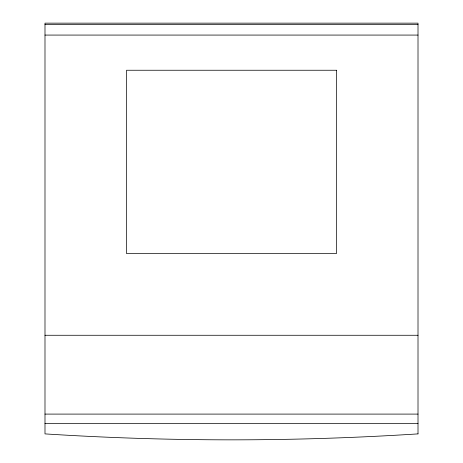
<?xml version="1.0" encoding="UTF-8"?>
<svg xmlns="http://www.w3.org/2000/svg" width="463" height="463" viewBox="0 0 463 463"><rect width="100%" height="100%" fill="white"/><g stroke="black" fill="none" stroke-linecap="round" stroke-linejoin="round"><path stroke-width="0.69" d="M44.992 24.342L418.008 24.342M44.992 35.072L418.008 35.072M44.992 335.27L418.008 335.27M44.992 414.096L418.008 414.096M44.992 423.639L418.008 423.639M418.008 433.889C293.837 441.829 169.163 441.829 44.992 433.889L44.992 23.15L418.008 23.15L418.008 433.889M336.445 70.249L126.555 70.249L126.555 253.597L336.445 253.597L336.445 70.249"/></g></svg>
